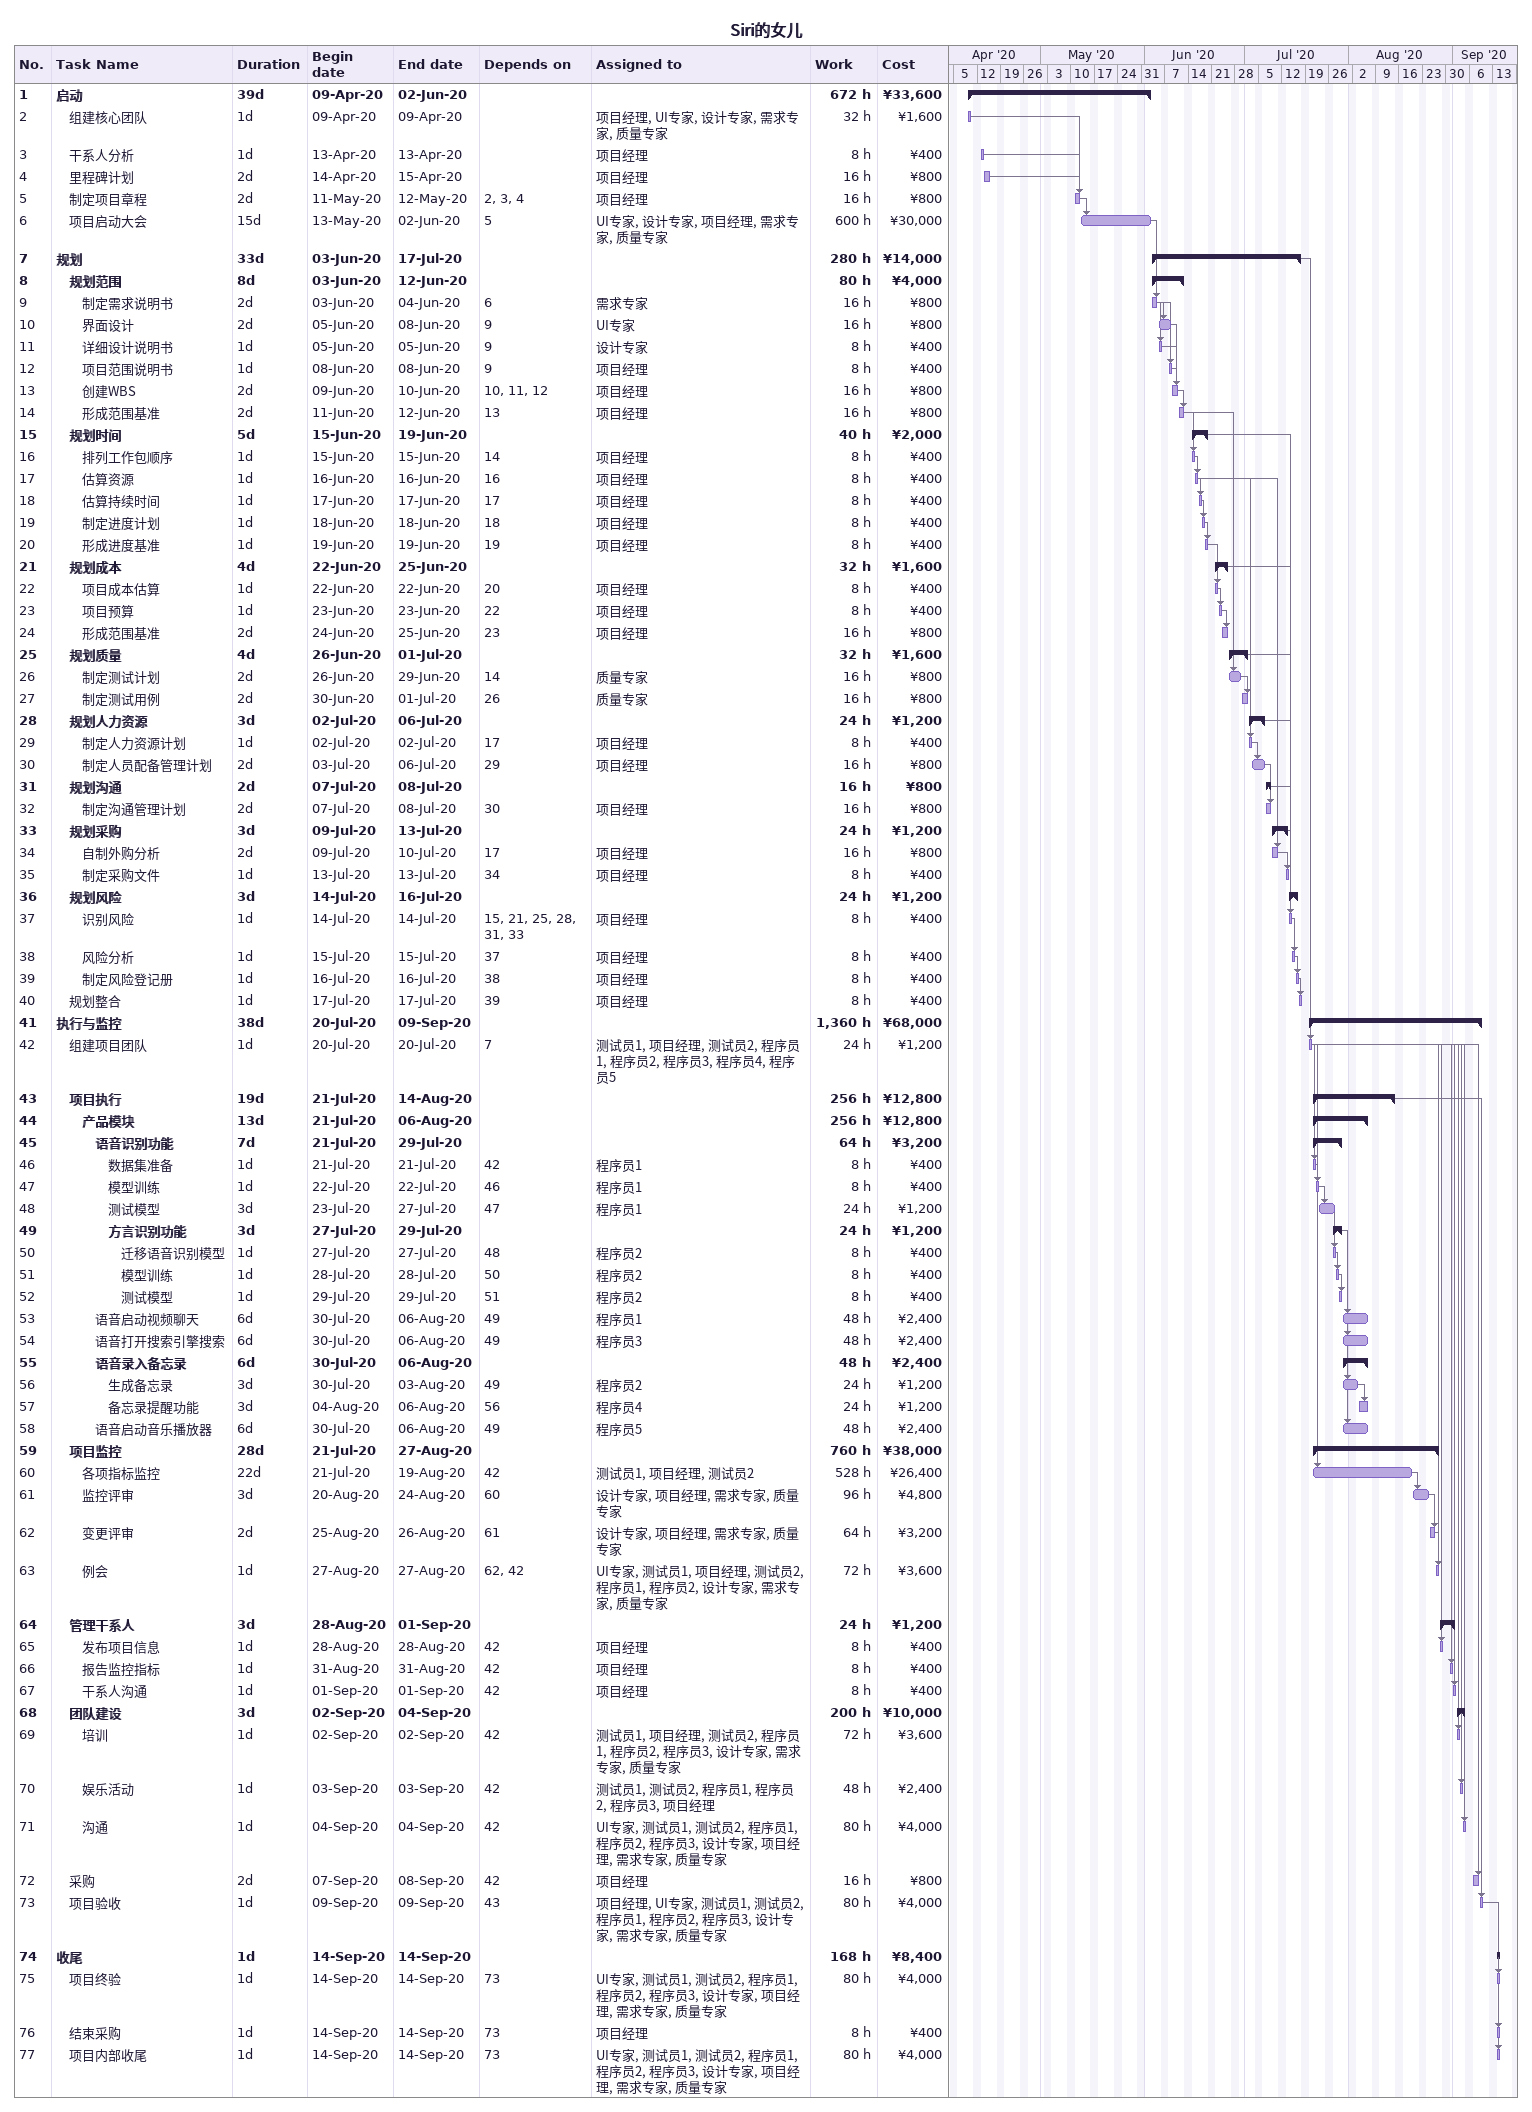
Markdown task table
Siri的女儿

| ID | Level | Task | Duration | Start | Finish | Predecessors | Resources | Work (h) | Cost (¥) |
|---|---|---|---|---|---|---|---|---|---|
| 1 | 1 | **启动** | 39d | 2020-04-09 | 2020-06-02 |  |  | 672 | 33600 |
| 2 | 2 | 组建核心团队 | 1d | 2020-04-09 | 2020-04-09 |  | 项目经理, UI专家, 设计专家, 需求专家, 质量专家 | 32 | 1600 |
| 3 | 2 | 干系人分析 | 1d | 2020-04-13 | 2020-04-13 |  | 项目经理 | 8 | 400 |
| 4 | 2 | 里程碑计划 | 2d | 2020-04-14 | 2020-04-15 |  | 项目经理 | 16 | 800 |
| 5 | 2 | 制定项目章程 | 2d | 2020-05-11 | 2020-05-12 | 2, 3, 4 | 项目经理 | 16 | 800 |
| 6 | 2 | 项目启动大会 | 15d | 2020-05-13 | 2020-06-02 | 5 | UI专家, 设计专家, 项目经理, 需求专家, 质量专家 | 600 | 30000 |
| 7 | 1 | **规划** | 33d | 2020-06-03 | 2020-07-17 |  |  | 280 | 14000 |
| 8 | 2 | **规划范围** | 8d | 2020-06-03 | 2020-06-12 |  |  | 80 | 4000 |
| 9 | 3 | 制定需求说明书 | 2d | 2020-06-03 | 2020-06-04 | 6 | 需求专家 | 16 | 800 |
| 10 | 3 | 界面设计 | 2d | 2020-06-05 | 2020-06-08 | 9 | UI专家 | 16 | 800 |
| 11 | 3 | 详细设计说明书 | 1d | 2020-06-05 | 2020-06-05 | 9 | 设计专家 | 8 | 400 |
| 12 | 3 | 项目范围说明书 | 1d | 2020-06-08 | 2020-06-08 | 9 | 项目经理 | 8 | 400 |
| 13 | 3 | 创建WBS | 2d | 2020-06-09 | 2020-06-10 | 10, 11, 12 | 项目经理 | 16 | 800 |
| 14 | 3 | 形成范围基准 | 2d | 2020-06-11 | 2020-06-12 | 13 | 项目经理 | 16 | 800 |
| 15 | 2 | **规划时间** | 5d | 2020-06-15 | 2020-06-19 |  |  | 40 | 2000 |
| 16 | 3 | 排列工作包顺序 | 1d | 2020-06-15 | 2020-06-15 | 14 | 项目经理 | 8 | 400 |
| 17 | 3 | 估算资源 | 1d | 2020-06-16 | 2020-06-16 | 16 | 项目经理 | 8 | 400 |
| 18 | 3 | 估算持续时间 | 1d | 2020-06-17 | 2020-06-17 | 17 | 项目经理 | 8 | 400 |
| 19 | 3 | 制定进度计划 | 1d | 2020-06-18 | 2020-06-18 | 18 | 项目经理 | 8 | 400 |
| 20 | 3 | 形成进度基准 | 1d | 2020-06-19 | 2020-06-19 | 19 | 项目经理 | 8 | 400 |
| 21 | 2 | **规划成本** | 4d | 2020-06-22 | 2020-06-25 |  |  | 32 | 1600 |
| 22 | 3 | 项目成本估算 | 1d | 2020-06-22 | 2020-06-22 | 20 | 项目经理 | 8 | 400 |
| 23 | 3 | 项目预算 | 1d | 2020-06-23 | 2020-06-23 | 22 | 项目经理 | 8 | 400 |
| 24 | 3 | 形成范围基准 | 2d | 2020-06-24 | 2020-06-25 | 23 | 项目经理 | 16 | 800 |
| 25 | 2 | **规划质量** | 4d | 2020-06-26 | 2020-07-01 |  |  | 32 | 1600 |
| 26 | 3 | 制定测试计划 | 2d | 2020-06-26 | 2020-06-29 | 14 | 质量专家 | 16 | 800 |
| 27 | 3 | 制定测试用例 | 2d | 2020-06-30 | 2020-07-01 | 26 | 质量专家 | 16 | 800 |
| 28 | 2 | **规划人力资源** | 3d | 2020-07-02 | 2020-07-06 |  |  | 24 | 1200 |
| 29 | 3 | 制定人力资源计划 | 1d | 2020-07-02 | 2020-07-02 | 17 | 项目经理 | 8 | 400 |
| 30 | 3 | 制定人员配备管理计划 | 2d | 2020-07-03 | 2020-07-06 | 29 | 项目经理 | 16 | 800 |
| 31 | 2 | **规划沟通** | 2d | 2020-07-07 | 2020-07-08 |  |  | 16 | 800 |
| 32 | 3 | 制定沟通管理计划 | 2d | 2020-07-07 | 2020-07-08 | 30 | 项目经理 | 16 | 800 |
| 33 | 2 | **规划采购** | 3d | 2020-07-09 | 2020-07-13 |  |  | 24 | 1200 |
| 34 | 3 | 自制外购分析 | 2d | 2020-07-09 | 2020-07-10 | 17 | 项目经理 | 16 | 800 |
| 35 | 3 | 制定采购文件 | 1d | 2020-07-13 | 2020-07-13 | 34 | 项目经理 | 8 | 400 |
| 36 | 2 | **规划风险** | 3d | 2020-07-14 | 2020-07-16 |  |  | 24 | 1200 |
| 37 | 3 | 识别风险 | 1d | 2020-07-14 | 2020-07-14 | 15, 21, 25, 28, 31, 33 | 项目经理 | 8 | 400 |
| 38 | 3 | 风险分析 | 1d | 2020-07-15 | 2020-07-15 | 37 | 项目经理 | 8 | 400 |
| 39 | 3 | 制定风险登记册 | 1d | 2020-07-16 | 2020-07-16 | 38 | 项目经理 | 8 | 400 |
| 40 | 2 | 规划整合 | 1d | 2020-07-17 | 2020-07-17 | 39 | 项目经理 | 8 | 400 |
| 41 | 1 | **执行与监控** | 38d | 2020-07-20 | 2020-09-09 |  |  | 1360 | 68000 |
| 42 | 2 | 组建项目团队 | 1d | 2020-07-20 | 2020-07-20 | 7 | 测试员1, 项目经理, 测试员2, 程序员1, 程序员2, 程序员3, 程序员4, 程序员5 | 24 | 1200 |
| 43 | 2 | **项目执行** | 19d | 2020-07-21 | 2020-08-14 |  |  | 256 | 12800 |
| 44 | 3 | **产品模块** | 13d | 2020-07-21 | 2020-08-06 |  |  | 256 | 12800 |
| 45 | 4 | **语音识别功能** | 7d | 2020-07-21 | 2020-07-29 |  |  | 64 | 3200 |
| 46 | 5 | 数据集准备 | 1d | 2020-07-21 | 2020-07-21 | 42 | 程序员1 | 8 | 400 |
| 47 | 5 | 模型训练 | 1d | 2020-07-22 | 2020-07-22 | 46 | 程序员1 | 8 | 400 |
| 48 | 5 | 测试模型 | 3d | 2020-07-23 | 2020-07-27 | 47 | 程序员1 | 24 | 1200 |
| 49 | 5 | **方言识别功能** | 3d | 2020-07-27 | 2020-07-29 |  |  | 24 | 1200 |
| 50 | 6 | 迁移语音识别模型 | 1d | 2020-07-27 | 2020-07-27 | 48 | 程序员2 | 8 | 400 |
| 51 | 6 | 模型训练 | 1d | 2020-07-28 | 2020-07-28 | 50 | 程序员2 | 8 | 400 |
| 52 | 6 | 测试模型 | 1d | 2020-07-29 | 2020-07-29 | 51 | 程序员2 | 8 | 400 |
| 53 | 4 | 语音启动视频聊天 | 6d | 2020-07-30 | 2020-08-06 | 49 | 程序员1 | 48 | 2400 |
| 54 | 4 | 语音打开搜索引擎搜索 | 6d | 2020-07-30 | 2020-08-06 | 49 | 程序员3 | 48 | 2400 |
| 55 | 4 | **语音录入备忘录** | 6d | 2020-07-30 | 2020-08-06 |  |  | 48 | 2400 |
| 56 | 5 | 生成备忘录 | 3d | 2020-07-30 | 2020-08-03 | 49 | 程序员2 | 24 | 1200 |
| 57 | 5 | 备忘录提醒功能 | 3d | 2020-08-04 | 2020-08-06 | 56 | 程序员4 | 24 | 1200 |
| 58 | 4 | 语音启动音乐播放器 | 6d | 2020-07-30 | 2020-08-06 | 49 | 程序员5 | 48 | 2400 |
| 59 | 2 | **项目监控** | 28d | 2020-07-21 | 2020-08-27 |  |  | 760 | 38000 |
| 60 | 3 | 各项指标监控 | 22d | 2020-07-21 | 2020-08-19 | 42 | 测试员1, 项目经理, 测试员2 | 528 | 26400 |
| 61 | 3 | 监控评审 | 3d | 2020-08-20 | 2020-08-24 | 60 | 设计专家, 项目经理, 需求专家, 质量专家 | 96 | 4800 |
| 62 | 3 | 变更评审 | 2d | 2020-08-25 | 2020-08-26 | 61 | 设计专家, 项目经理, 需求专家, 质量专家 | 64 | 3200 |
| 63 | 3 | 例会 | 1d | 2020-08-27 | 2020-08-27 | 62, 42 | UI专家, 测试员1, 项目经理, 测试员2, 程序员1, 程序员2, 设计专家, 需求专家, 质量专家 | 72 | 3600 |
| 64 | 2 | **管理干系人** | 3d | 2020-08-28 | 2020-09-01 |  |  | 24 | 1200 |
| 65 | 3 | 发布项目信息 | 1d | 2020-08-28 | 2020-08-28 | 42 | 项目经理 | 8 | 400 |
| 66 | 3 | 报告监控指标 | 1d | 2020-08-31 | 2020-08-31 | 42 | 项目经理 | 8 | 400 |
| 67 | 3 | 干系人沟通 | 1d | 2020-09-01 | 2020-09-01 | 42 | 项目经理 | 8 | 400 |
| 68 | 2 | **团队建设** | 3d | 2020-09-02 | 2020-09-04 |  |  | 200 | 10000 |
| 69 | 3 | 培训 | 1d | 2020-09-02 | 2020-09-02 | 42 | 测试员1, 项目经理, 测试员2, 程序员1, 程序员2, 程序员3, 设计专家, 需求专家, 质量专家 | 72 | 3600 |
| 70 | 3 | 娱乐活动 | 1d | 2020-09-03 | 2020-09-03 | 42 | 测试员1, 测试员2, 程序员1, 程序员2, 程序员3, 项目经理 | 48 | 2400 |
| 71 | 3 | 沟通 | 1d | 2020-09-04 | 2020-09-04 | 42 | UI专家, 测试员1, 测试员2, 程序员1, 程序员2, 程序员3, 设计专家, 项目经理, 需求专家, 质量专家 | 80 | 4000 |
| 72 | 2 | 采购 | 2d | 2020-09-07 | 2020-09-08 | 42 | 项目经理 | 16 | 800 |
| 73 | 2 | 项目验收 | 1d | 2020-09-09 | 2020-09-09 | 43 | 项目经理, UI专家, 测试员1, 测试员2, 程序员1, 程序员2, 程序员3, 设计专家, 需求专家, 质量专家 | 80 | 4000 |
| 74 | 1 | **收尾** | 1d | 2020-09-14 | 2020-09-14 |  |  | 168 | 8400 |
| 75 | 2 | 项目终验 | 1d | 2020-09-14 | 2020-09-14 | 73 | UI专家, 测试员1, 测试员2, 程序员1, 程序员2, 程序员3, 设计专家, 项目经理, 需求专家, 质量专家 | 80 | 4000 |
| 76 | 2 | 结束采购 | 1d | 2020-09-14 | 2020-09-14 | 73 | 项目经理 | 8 | 400 |
| 77 | 2 | 项目内部收尾 | 1d | 2020-09-14 | 2020-09-14 | 73 | UI专家, 测试员1, 测试员2, 程序员1, 程序员2, 程序员3, 设计专家, 项目经理, 需求专家, 质量专家 | 80 | 4000 |
